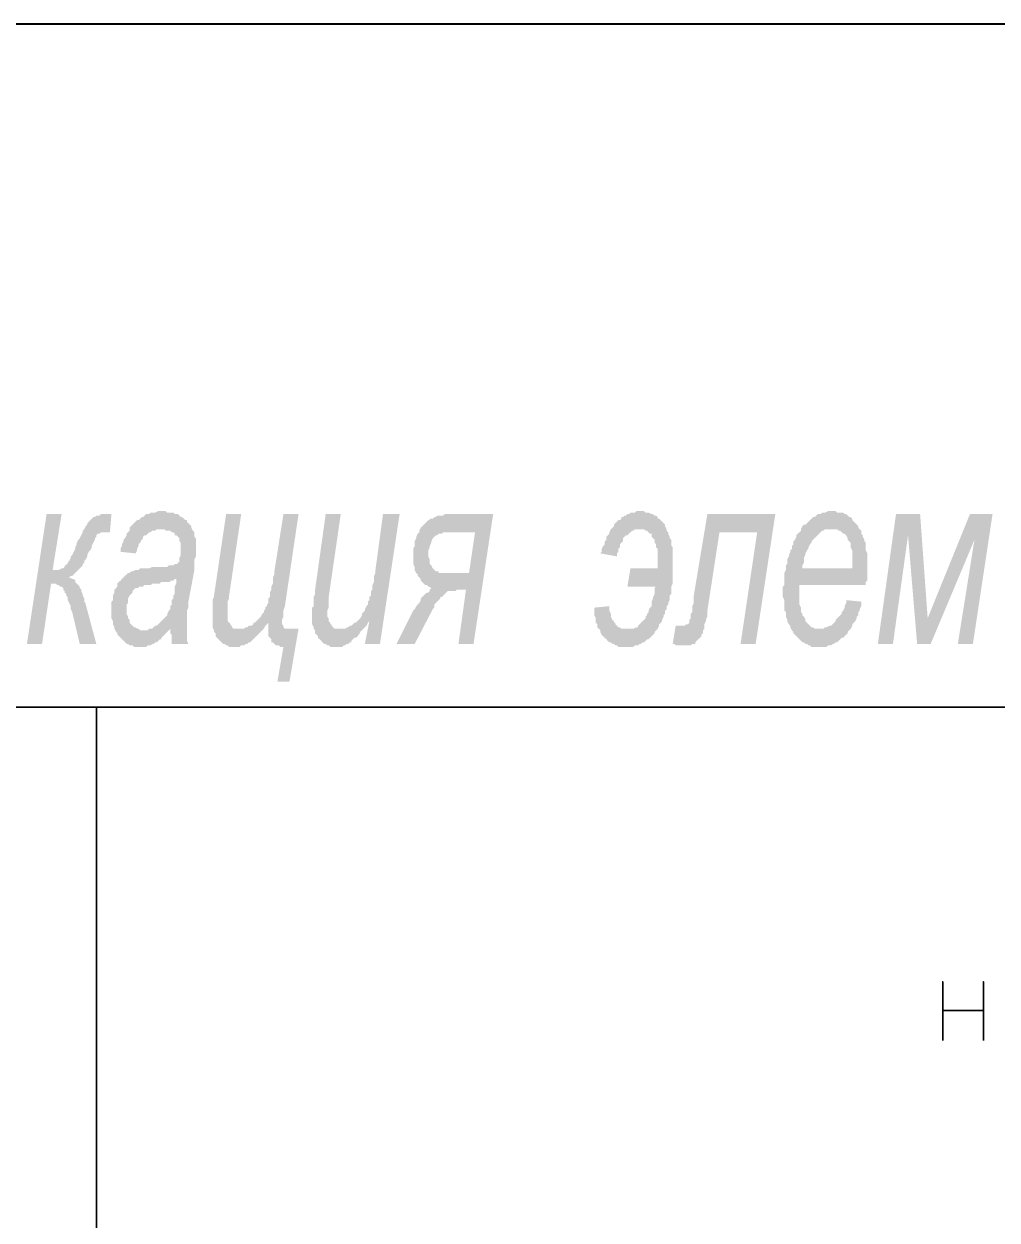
# Model space of a CAD drawing. Header units: millimetres. Extents: x 1372 to 666090, y 1285 to 31551.
# Drawn here: x 626999 to 629689, y 27554 to 30862 of the extents above; entities that cross this region are included whole.
import ezdxf

# ---------------------------------------------------------------- set-up
doc = ezdxf.new("R2010")
doc.units = ezdxf.units.MM
for name, color, linetype in [('PDF _0', 7, 'Continuous'), ('PDF _2D-чертеж - Общий_Ном._пера__21', 7, 'Continuous'), ('PDF _Аннотация - Текст_Ном._пера__1', 7, 'Continuous')]:
    doc.layers.add(name, color=color, linetype=linetype)

msp = doc.modelspace()

# ---------------------------------------------------------------- hatches: boundary and pattern name
at = {"layer": 'PDF _Аннотация - Текст_Ном._пера__1', "transparency": 33554559}
h = msp.add_hatch(color=256, dxfattribs=at)
h.paths.add_polyline_path([(627403.5, 29189), (627399.4, 29184.8), (627395.2, 29180.6), (627391, 29176.4), (627386.8, 29172.3), (627382.7, 29168.1), (627378.5, 29163.9), (627378.5, 29159.8), (627374.3, 29159.8), (627370.2, 29155.6), (627366, 29151.4), (627361.8, 29151.4), (627357.6, 29147.2), (627353.5, 29147.2), (627349.3, 29143.1), (627345.1, 29143.1), (627341, 29143.1), (627336.8, 29138.9), (627328.4, 29138.9), (627324.3, 29138.9), (627320.1, 29138.9), (627320.1, 29138.9), (627311.8, 29138.9), (627307.6, 29138.9), (627303.4, 29138.9), (627299.2, 29143.1), (627295.1, 29143.1), (627290.9, 29143.1), (627286.7, 29147.2), (627282.6, 29147.2), (627278.4, 29151.4), (627274.2, 29155.6), (627270, 29159.8), (627265.9, 29163.9), (627261.7, 29168.1), (627261.7, 29168.1), (627257.5, 29172.3), (627257.5, 29176.4), (627253.4, 29180.6), (627249.2, 29189), (627249.2, 29193.1), (627245, 29201.5), (627245, 29205.6), (627245, 29209.8), (627240.8, 29218.2), (627240.8, 29226.5), (627240.8, 29230.7), (627240.8, 29239), (627240.8, 29243.2), (627240.8, 29251.5), (627240.8, 29255.7), (627240.8, 29264), (627245, 29268.2), (627245, 29276.6), (627245, 29280.7), (627249.2, 29289.1), (627249.2, 29293.2), (627249.2, 29297.4), (627253.4, 29301.6), (627257.5, 29305.8), (627257.5, 29314.1), (627261.7, 29318.3), (627265.9, 29322.4), (627270, 29326.6), (627274.2, 29330.8), (627274.2, 29330.8), (627278.4, 29335), (627282.6, 29339.1), (627286.7, 29343.3), (627290.9, 29343.3), (627295.1, 29347.5), (627299.2, 29347.5), (627307.6, 29351.6), (627311.8, 29351.6), (627315.9, 29351.6), (627315.9, 29351.6), (627320.1, 29355.8), (627324.3, 29355.8), (627328.4, 29355.8), (627332.6, 29355.8), (627336.8, 29355.8), (627341, 29355.8), (627345.1, 29355.8), (627353.5, 29360), (627357.6, 29360), (627366, 29360), (627370.2, 29360), (627374.3, 29360), (627382.7, 29360), (627386.8, 29360), (627395.2, 29360), (627399.4, 29364.2), (627403.5, 29364.2), (627407.7, 29364.2), (627411.9, 29364.2), (627416, 29368.3), (627420.2, 29368.3), (627424.4, 29368.3), (627424.4, 29372.5), (627428.6, 29372.5), (627428.6, 29380.8), (627428.6, 29385), (627432.7, 29393.4), (627432.7, 29401.7), (627432.7, 29405.9), (627432.7, 29410), (627432.7, 29414.2), (627432.7, 29418.4), (627432.7, 29426.7), (627428.6, 29430.9), (627428.6, 29439.2), (627424.4, 29443.4), (627420.2, 29447.6), (627416, 29447.6), (627416, 29451.8), (627411.9, 29455.9), (627407.7, 29455.9), (627403.5, 29460.1), (627399.4, 29460.1), (627391, 29460.1), (627386.8, 29464.3), (627382.7, 29464.3), (627378.5, 29464.3), (627370.2, 29464.3), (627366, 29464.3), (627361.8, 29460.1), (627357.6, 29460.1), (627353.5, 29460.1), (627349.3, 29455.9), (627345.1, 29455.9), (627341, 29451.8), (627336.8, 29447.6), (627332.6, 29447.6), (627328.4, 29443.4), (627328.4, 29439.2), (627324.3, 29435.1), (627320.1, 29426.7), (627315.9, 29422.6), (627315.9, 29418.4), (627311.8, 29410), (627311.8, 29405.9), (627307.6, 29397.5), (627307.6, 29397.5), (627265.9, 29401.7), (627265.9, 29410), (627270, 29418.4), (627270, 29422.6), (627274.2, 29430.9), (627274.2, 29435.1), (627278.4, 29439.2), (627282.6, 29447.6), (627282.6, 29451.8), (627286.7, 29455.9), (627290.9, 29460.1), (627290.9, 29468.4), (627295.1, 29472.6), (627299.2, 29476.8), (627303.4, 29481), (627307.6, 29485.1), (627307.6, 29485.1), (627311.8, 29489.3), (627315.9, 29489.3), (627320.1, 29493.5), (627324.3, 29497.6), (627328.4, 29497.6), (627332.6, 29501.8), (627336.8, 29506), (627341, 29506), (627345.1, 29506), (627349.3, 29510.2), (627353.5, 29510.2), (627357.6, 29510.2), (627361.8, 29510.2), (627370.2, 29514.3), (627374.3, 29514.3), (627378.5, 29514.3), (627378.5, 29514.3), (627386.8, 29514.3), (627391, 29514.3), (627395.2, 29510.2), (627399.4, 29510.2), (627407.7, 29510.2), (627411.9, 29510.2), (627416, 29506), (627420.2, 29506), (627424.4, 29506), (627428.6, 29501.8), (627432.7, 29497.6), (627436.9, 29497.6), (627441.1, 29493.5), (627445.2, 29489.3), (627449.4, 29489.3), (627449.4, 29485.1), (627453.6, 29481), (627457.8, 29476.8), (627461.9, 29472.6), (627461.9, 29468.4), (627466.1, 29460.1), (627470.3, 29455.9), (627470.3, 29451.8), (627470.3, 29443.4), (627474.4, 29439.2), (627474.4, 29430.9), (627474.4, 29426.7), (627474.4, 29418.4), (627474.4, 29414.2), (627474.4, 29405.9), (627474.4, 29401.7), (627474.4, 29393.4), (627474.4, 29389.2), (627470.3, 29380.8), (627470.3, 29372.5), (627470.3, 29368.3), (627470.3, 29360), (627470.3, 29351.6), (627453.6, 29264), (627453.6, 29255.7), (627453.6, 29247.4), (627449.4, 29239), (627449.4, 29234.8), (627449.4, 29226.5), (627449.4, 29218.2), (627449.4, 29214), (627449.4, 29205.6), (627449.4, 29201.5), (627449.4, 29197.3), (627449.4, 29193.1), (627449.4, 29189), (627449.4, 29184.8), (627449.4, 29176.4), (627449.4, 29172.3), (627449.4, 29163.9), (627449.4, 29155.6), (627453.6, 29147.2), (627453.6, 29147.2), (627407.7, 29147.2), (627407.7, 29151.4), (627407.7, 29159.8), (627407.7, 29163.9), (627407.7, 29172.3), (627403.5, 29176.4), (627403.5, 29184.8), (627403.5, 29189)], flags=0)
h.paths.add_polyline_path([(627420.2, 29326.6), (627416, 29326.6), (627411.9, 29322.4), (627407.7, 29322.4), (627403.5, 29322.4), (627403.5, 29318.3), (627399.4, 29318.3), (627395.2, 29318.3), (627391, 29318.3), (627386.8, 29318.3), (627378.5, 29318.3), (627374.3, 29314.1), (627370.2, 29314.1), (627366, 29314.1), (627361.8, 29314.1), (627353.5, 29314.1), (627349.3, 29309.9), (627341, 29309.9), (627336.8, 29309.9), (627332.6, 29309.9), (627328.4, 29305.8), (627324.3, 29305.8), (627320.1, 29305.8), (627315.9, 29305.8), (627315.9, 29301.6), (627315.9, 29301.6), (627307.6, 29301.6), (627303.4, 29297.4), (627299.2, 29293.2), (627299.2, 29289.1), (627295.1, 29284.9), (627290.9, 29280.7), (627290.9, 29280.7), (627286.7, 29272.4), (627286.7, 29268.2), (627286.7, 29259.9), (627282.6, 29255.7), (627282.6, 29247.4), (627282.6, 29243.2), (627282.6, 29239), (627282.6, 29230.7), (627286.7, 29222.3), (627286.7, 29218.2), (627290.9, 29214), (627290.9, 29205.6), (627295.1, 29201.5), (627295.1, 29201.5), (627299.2, 29197.3), (627303.4, 29193.1), (627307.6, 29193.1), (627311.8, 29189), (627315.9, 29189), (627320.1, 29184.8), (627324.3, 29184.8), (627328.4, 29184.8), (627332.6, 29184.8), (627336.8, 29184.8), (627341, 29184.8), (627345.1, 29189), (627349.3, 29189), (627353.5, 29189), (627357.6, 29193.1), (627361.8, 29197.3), (627366, 29197.3), (627370.2, 29201.5), (627370.2, 29201.5), (627374.3, 29205.6), (627378.5, 29209.8), (627382.7, 29214), (627386.8, 29218.2), (627391, 29222.3), (627395.2, 29226.5), (627395.2, 29230.7), (627399.4, 29239), (627403.5, 29243.2), (627403.5, 29247.4), (627403.5, 29251.5), (627407.7, 29255.7), (627407.7, 29259.9), (627407.7, 29268.2), (627411.9, 29272.4), (627411.9, 29280.7), (627416, 29284.9), (627416, 29293.2), (627416, 29301.6), (627416, 29305.8), (627420.2, 29314.1), (627420.2, 29322.4), (627420.2, 29326.6)], flags=0)
for points in [[(628667.5, 29305.8), (628675.8, 29355.8), (628750.9, 29355.8), (628750.9, 29380.8), (628750.9, 29389.2), (628750.9, 29397.5), (628750.9, 29401.7), (628750.9, 29410), (628746.7, 29414.2), (628746.7, 29422.6), (628742.5, 29426.7), (628742.5, 29435.1), (628738.4, 29439.2), (628738.4, 29439.2), (628734.2, 29443.4), (628734.2, 29451.8), (628730, 29451.8), (628725.9, 29455.9), (628721.7, 29460.1), (628717.5, 29460.1), (628713.3, 29464.3), (628709.2, 29464.3), (628705, 29464.3), (628700.8, 29464.3), (628696.7, 29464.3), (628692.5, 29464.3), (628688.3, 29464.3), (628684.1, 29460.1), (628680, 29460.1), (628675.8, 29455.9), (628675.8, 29455.9), (628671.6, 29451.8), (628667.5, 29447.6), (628663.3, 29447.6), (628659.1, 29443.4), (628654.9, 29439.2), (628654.9, 29430.9), (628650.8, 29426.7), (628646.6, 29422.6), (628646.6, 29414.2), (628642.4, 29410), (628642.4, 29401.7), (628638.3, 29397.5), (628638.3, 29389.2), (628592.4, 29397.5), (628596.5, 29401.7), (628596.5, 29410), (628600.7, 29418.4), (628604.9, 29422.6), (628604.9, 29430.9), (628609.1, 29435.1), (628609.1, 29443.4), (628613.2, 29447.6), (628617.4, 29451.8), (628617.4, 29455.9), (628621.6, 29464.3), (628625.7, 29468.4), (628629.9, 29472.6), (628629.9, 29476.8), (628634.1, 29481), (628638.3, 29485.1), (628642.4, 29489.3), (628646.6, 29489.3), (628650.8, 29493.5), (628650.8, 29497.6), (628654.9, 29497.6), (628659.1, 29501.8), (628663.3, 29501.8), (628667.5, 29506), (628671.6, 29506), (628675.8, 29510.2), (628680, 29510.2), (628684.1, 29510.2), (628688.3, 29510.2), (628692.5, 29514.3), (628696.7, 29514.3), (628700.8, 29514.3), (628700.8, 29514.3), (628709.2, 29514.3), (628713.3, 29514.3), (628717.5, 29510.2), (628721.7, 29510.2), (628725.9, 29510.2), (628734.2, 29506), (628738.4, 29506), (628742.5, 29501.8), (628746.7, 29501.8), (628750.9, 29497.6), (628750.9, 29493.5), (628755.1, 29493.5), (628759.2, 29489.3), (628763.4, 29485.1), (628767.6, 29481), (628771.7, 29476.8), (628771.7, 29472.6), (628775.9, 29464.3), (628775.9, 29460.1), (628780.1, 29455.9), (628780.1, 29451.8), (628784.3, 29443.4), (628784.3, 29439.2), (628788.4, 29435.1), (628788.4, 29426.7), (628788.4, 29418.4), (628792.6, 29414.2), (628792.6, 29405.9), (628792.6, 29401.7), (628792.6, 29393.4), (628792.6, 29385), (628792.6, 29376.7), (628792.6, 29368.3), (628792.6, 29368.3), (628792.6, 29364.2), (628792.6, 29355.8), (628792.6, 29347.5), (628792.6, 29339.1), (628792.6, 29335), (628792.6, 29326.6), (628792.6, 29318.3), (628792.6, 29314.1), (628788.4, 29305.8), (628788.4, 29301.6), (628788.4, 29293.2), (628788.4, 29284.9), (628784.3, 29280.7), (628784.3, 29272.4), (628784.3, 29268.2), (628780.1, 29259.9), (628780.1, 29255.7), (628775.9, 29251.5), (628775.9, 29243.2), (628771.7, 29239), (628771.7, 29230.7), (628767.6, 29226.5), (628767.6, 29222.3), (628763.4, 29214), (628763.4, 29209.8), (628759.2, 29205.6), (628755.1, 29201.5), (628755.1, 29197.3), (628750.9, 29189), (628746.7, 29184.8), (628742.5, 29180.6), (628742.5, 29176.4), (628738.4, 29172.3), (628734.2, 29168.1), (628730, 29163.9), (628725.9, 29159.8), (628721.7, 29159.8), (628717.5, 29155.6), (628713.3, 29151.4), (628709.2, 29151.4), (628705, 29147.2), (628700.8, 29147.2), (628696.7, 29143.1), (628692.5, 29143.1), (628688.3, 29143.1), (628684.1, 29138.9), (628680, 29138.9), (628675.8, 29138.9), (628667.5, 29138.9), (628663.3, 29138.9), (628663.3, 29138.9), (628659.1, 29138.9), (628654.9, 29138.9), (628646.6, 29138.9), (628642.4, 29138.9), (628638.3, 29143.1), (628634.1, 29143.1), (628629.9, 29147.2), (628625.7, 29147.2), (628621.6, 29151.4), (628617.4, 29151.4), (628613.2, 29155.6), (628609.1, 29159.8), (628604.9, 29163.9), (628600.7, 29168.1), (628600.7, 29168.1), (628596.5, 29172.3), (628592.4, 29180.6), (628592.4, 29184.8), (628588.2, 29189), (628584, 29193.1), (628584, 29201.5), (628579.9, 29205.6), (628579.9, 29214), (628579.9, 29218.2), (628575.7, 29226.5), (628575.7, 29230.7), (628575.7, 29239), (628575.7, 29243.2), (628575.7, 29247.4), (628617.4, 29251.5), (628617.4, 29247.4), (628617.4, 29239), (628621.6, 29230.7), (628621.6, 29226.5), (628621.6, 29222.3), (628625.7, 29214), (628629.9, 29209.8), (628629.9, 29205.6), (628634.1, 29205.6), (628634.1, 29201.5), (628638.3, 29197.3), (628642.4, 29193.1), (628646.6, 29193.1), (628650.8, 29189), (628659.1, 29189), (628663.3, 29189), (628667.5, 29189), (628667.5, 29189), (628671.6, 29189), (628675.8, 29189), (628680, 29189), (628684.1, 29189), (628692.5, 29193.1), (628696.7, 29193.1), (628696.7, 29197.3), (628700.8, 29201.5), (628705, 29205.6), (628709.2, 29209.8), (628713.3, 29214), (628717.5, 29218.2), (628717.5, 29222.3), (628721.7, 29226.5), (628721.7, 29230.7), (628725.9, 29234.8), (628725.9, 29239), (628730, 29247.4), (628734.2, 29251.5), (628734.2, 29259.9), (628734.2, 29264), (628738.4, 29272.4), (628738.4, 29276.6), (628742.5, 29284.9), (628742.5, 29293.2), (628742.5, 29301.6), (628746.7, 29305.8)], [(627061.5, 29506), (627103.2, 29506), (627078.2, 29351.6), (627086.5, 29351.6), (627090.7, 29351.6), (627094.8, 29351.6), (627103.2, 29355.8), (627107.4, 29355.8), (627111.5, 29360), (627111.5, 29364.2), (627115.7, 29364.2), (627115.7, 29368.3), (627119.9, 29368.3), (627119.9, 29372.5), (627124, 29376.7), (627128.2, 29385), (627128.2, 29389.2), (627132.4, 29393.4), (627136.6, 29401.7), (627140.7, 29410), (627140.7, 29414.2), (627144.9, 29422.6), (627144.9, 29426.7), (627149.1, 29435.1), (627153.2, 29439.2), (627157.4, 29447.6), (627161.6, 29455.9), (627161.6, 29460.1), (627165.8, 29464.3), (627169.9, 29472.6), (627174.1, 29476.8), (627174.1, 29481), (627178.3, 29485.1), (627178.3, 29485.1), (627182.4, 29489.3), (627182.4, 29489.3), (627186.6, 29493.5), (627190.8, 29497.6), (627195, 29497.6), (627199.1, 29501.8), (627203.3, 29501.8), (627207.5, 29501.8), (627211.6, 29506), (627220, 29506), (627224.2, 29506), (627240.8, 29506), (627236.7, 29455.9), (627224.2, 29455.9), (627220, 29455.9), (627211.6, 29455.9), (627207.5, 29451.8), (627203.3, 29451.8), (627203.3, 29451.8), (627199.1, 29447.6), (627199.1, 29443.4), (627195, 29439.2), (627195, 29435.1), (627190.8, 29426.7), (627186.6, 29418.4), (627186.6, 29414.2), (627182.4, 29405.9), (627178.3, 29401.7), (627174.1, 29393.4), (627174.1, 29389.2), (627169.9, 29380.8), (627165.8, 29376.7), (627165.8, 29372.5), (627161.6, 29368.3), (627161.6, 29364.2), (627157.4, 29360), (627157.4, 29360), (627153.2, 29355.8), (627149.1, 29351.6), (627144.9, 29347.5), (627140.7, 29343.3), (627136.6, 29339.1), (627132.4, 29335), (627128.2, 29335), (627124, 29330.8), (627132.4, 29326.6), (627136.6, 29326.6), (627140.7, 29322.4), (627140.7, 29318.3), (627144.9, 29314.1), (627149.1, 29309.9), (627153.2, 29305.8), (627153.2, 29301.6), (627157.4, 29297.4), (627157.4, 29293.2), (627161.6, 29284.9), (627161.6, 29280.7), (627165.8, 29272.4), (627165.8, 29264), (627169.9, 29259.9), (627169.9, 29255.7), (627199.1, 29147.2), (627153.2, 29147.2), (627132.4, 29234.8), (627128.2, 29243.2), (627128.2, 29251.5), (627124, 29259.9), (627119.9, 29268.2), (627119.9, 29276.6), (627115.7, 29280.7), (627115.7, 29284.9), (627111.5, 29289.1), (627111.5, 29293.2), (627107.4, 29297.4), (627107.4, 29301.6), (627103.2, 29305.8), (627099, 29305.8), (627094.8, 29309.9), (627090.7, 29309.9), (627086.5, 29314.1), (627082.3, 29314.1), (627078.2, 29314.1), (627074, 29314.1), (627049, 29147.2), (627007.2, 29147.2)], [(627557.9, 29506), (627599.6, 29506), (627566.2, 29280.7), (627566.2, 29272.4), (627562, 29264), (627562, 29259.9), (627562, 29251.5), (627562, 29243.2), (627562, 29239), (627562, 29234.8), (627562, 29230.7), (627562, 29222.3), (627562, 29214), (627562, 29209.8), (627566.2, 29205.6), (627570.4, 29201.5), (627570.4, 29197.3), (627574.6, 29197.3), (627574.6, 29193.1), (627578.7, 29189), (627587.1, 29189), (627591.2, 29189), (627595.4, 29189), (627599.6, 29189), (627603.8, 29189), (627607.9, 29189), (627612.1, 29193.1), (627616.3, 29193.1), (627620.4, 29197.3), (627628.8, 29197.3), (627633, 29201.5), (627633, 29205.6), (627637.1, 29205.6), (627641.3, 29209.8), (627645.5, 29214), (627649.6, 29218.2), (627653.8, 29222.3), (627658, 29230.7), (627662.2, 29234.8), (627662.2, 29239), (627666.3, 29243.2), (627666.3, 29243.2), (627666.3, 29247.4), (627670.5, 29251.5), (627670.5, 29255.7), (627674.7, 29259.9), (627674.7, 29268.2), (627674.7, 29272.4), (627678.8, 29276.6), (627678.8, 29284.9), (627678.8, 29289.1), (627683, 29297.4), (627683, 29305.8), (627687.2, 29314.1), (627687.2, 29322.4), (627687.2, 29330.8), (627691.3, 29339.1), (627691.3, 29347.5), (627716.4, 29506), (627758.1, 29506), (627720.5, 29251.5), (627716.4, 29239), (627716.4, 29230.7), (627716.4, 29222.3), (627712.2, 29214), (627712.2, 29209.8), (627712.2, 29209.8), (627712.2, 29205.6), (627712.2, 29201.5), (627716.4, 29197.3), (627716.4, 29193.1), (627720.5, 29189), (627724.7, 29189), (627728.9, 29189), (627758.1, 29189), (627733.1, 29043), (627699.7, 29043), (627716.4, 29138.9), (627708, 29138.9), (627703.9, 29143.1), (627699.7, 29143.1), (627695.5, 29143.1), (627691.3, 29147.2), (627687.2, 29151.4), (627683, 29151.4), (627683, 29159.8), (627678.8, 29163.9), (627674.7, 29168.1), (627674.7, 29172.3), (627674.7, 29180.6), (627674.7, 29189), (627674.7, 29193.1), (627674.7, 29197.3), (627674.7, 29205.6), (627674.7, 29205.6), (627666.3, 29197.3), (627662.2, 29189), (627658, 29184.8), (627653.8, 29180.6), (627649.6, 29176.4), (627645.5, 29172.3), (627641.3, 29168.1), (627637.1, 29163.9), (627633, 29159.8), (627628.8, 29155.6), (627624.6, 29151.4), (627620.4, 29151.4), (627616.3, 29147.2), (627612.1, 29147.2), (627607.9, 29143.1), (627603.8, 29143.1), (627599.6, 29143.1), (627595.4, 29138.9), (627591.2, 29138.9), (627587.1, 29138.9), (627582.9, 29138.9), (627582.9, 29138.9), (627574.6, 29138.9), (627570.4, 29138.9), (627566.2, 29138.9), (627562, 29143.1), (627557.9, 29143.1), (627553.7, 29147.2), (627549.5, 29147.2), (627545.4, 29151.4), (627541.2, 29155.6), (627537, 29159.8), (627537, 29159.8), (627532.8, 29163.9), (627528.7, 29168.1), (627528.7, 29176.4), (627524.5, 29180.6), (627524.5, 29184.8), (627520.3, 29193.1), (627520.3, 29197.3), (627520.3, 29205.6), (627520.3, 29214), (627520.3, 29218.2), (627520.3, 29222.3), (627520.3, 29230.7), (627520.3, 29234.8), (627520.3, 29239), (627520.3, 29247.4), (627520.3, 29255.7), (627520.3, 29264), (627520.3, 29268.2), (627524.5, 29276.6), (627524.5, 29280.7)], [(627954.1, 29209.8), (627950, 29205.6), (627945.8, 29197.3), (627941.6, 29193.1), (627937.5, 29189), (627933.3, 29184.8), (627929.1, 29180.6), (627924.9, 29172.3), (627920.8, 29168.1), (627916.6, 29163.9), (627912.4, 29163.9), (627908.3, 29159.8), (627904.1, 29155.6), (627904.1, 29151.4), (627899.9, 29151.4), (627895.7, 29147.2), (627891.6, 29147.2), (627887.4, 29143.1), (627883.2, 29143.1), (627879.1, 29138.9), (627874.9, 29138.9), (627870.7, 29138.9), (627866.5, 29138.9), (627862.4, 29138.9), (627862.4, 29138.9), (627854, 29138.9), (627849.9, 29138.9), (627845.7, 29138.9), (627841.5, 29143.1), (627837.3, 29143.1), (627833.2, 29147.2), (627829, 29147.2), (627824.8, 29151.4), (627820.7, 29155.6), (627816.5, 29159.8), (627812.3, 29163.9), (627812.3, 29168.1), (627808.1, 29172.3), (627804, 29176.4), (627804, 29184.8), (627799.8, 29189), (627799.8, 29193.1), (627795.6, 29201.5), (627795.6, 29209.8), (627795.6, 29214), (627795.6, 29222.3), (627795.6, 29226.5), (627795.6, 29230.7), (627795.6, 29234.8), (627795.6, 29239), (627795.6, 29247.4), (627799.8, 29251.5), (627799.8, 29259.9), (627799.8, 29268.2), (627799.8, 29276.6), (627804, 29284.9), (627804, 29293.2), (627804, 29297.4), (627833.2, 29506), (627874.9, 29506), (627841.5, 29276.6), (627841.5, 29268.2), (627841.5, 29259.9), (627841.5, 29251.5), (627841.5, 29247.4), (627837.3, 29239), (627837.3, 29234.8), (627837.3, 29230.7), (627837.3, 29222.3), (627841.5, 29218.2), (627841.5, 29209.8), (627845.7, 29205.6), (627845.7, 29201.5), (627849.9, 29201.5), (627849.9, 29197.3), (627854, 29193.1), (627858.2, 29189), (627862.4, 29189), (627870.7, 29189), (627874.9, 29189), (627879.1, 29189), (627883.2, 29189), (627887.4, 29189), (627891.6, 29193.1), (627895.7, 29193.1), (627899.9, 29197.3), (627904.1, 29197.3), (627908.3, 29201.5), (627912.4, 29205.6), (627916.6, 29205.6), (627920.8, 29209.8), (627924.9, 29214), (627929.1, 29218.2), (627933.3, 29226.5), (627933.3, 29230.7), (627937.5, 29234.8), (627941.6, 29239), (627941.6, 29243.2), (627945.8, 29251.5), (627950, 29255.7), (627950, 29264), (627954.1, 29268.2), (627954.1, 29276.6), (627958.3, 29280.7), (627958.3, 29284.9), (627958.3, 29289.1), (627958.3, 29293.2), (627962.5, 29297.4), (627962.5, 29305.8), (627962.5, 29309.9), (627966.7, 29318.3), (627966.7, 29326.6), (627966.7, 29335), (627970.8, 29343.3), (627970.8, 29351.6), (627991.7, 29506), (628037.6, 29506), (627983.3, 29147.2), (627941.6, 29147.2)], [(628888.5, 29506), (629076.3, 29506), (629022, 29147.2), (628980.3, 29147.2), (629026.2, 29455.9), (628921.9, 29455.9), (628888.5, 29239), (628888.5, 29230.7), (628888.5, 29222.3), (628884.4, 29214), (628884.4, 29209.8), (628880.2, 29201.5), (628880.2, 29193.1), (628880.2, 29189), (628876, 29184.8), (628876, 29176.4), (628871.9, 29172.3), (628871.9, 29168.1), (628867.7, 29163.9), (628867.7, 29163.9), (628863.5, 29159.8), (628859.3, 29155.6), (628855.2, 29151.4), (628855.2, 29147.2), (628846.8, 29147.2), (628842.7, 29143.1), (628838.5, 29143.1), (628834.3, 29143.1), (628830.1, 29143.1), (628830.1, 29143.1), (628826, 29143.1), (628821.8, 29143.1), (628817.6, 29143.1), (628813.5, 29143.1), (628805.1, 29143.1), (628800.9, 29143.1), (628796.8, 29147.2), (628792.6, 29147.2), (628800.9, 29197.3), (628805.1, 29197.3), (628809.3, 29197.3), (628813.5, 29197.3), (628817.6, 29197.3), (628821.8, 29197.3), (628826, 29197.3), (628830.1, 29201.5), (628834.3, 29201.5), (628838.5, 29205.6), (628838.5, 29209.8), (628838.5, 29209.8), (628838.5, 29214), (628842.7, 29218.2), (628842.7, 29222.3), (628842.7, 29230.7), (628846.8, 29234.8), (628846.8, 29243.2), (628846.8, 29251.5), (628851, 29259.9), (628851, 29268.2), (628851, 29280.7)], [(629410, 29506), (629476.7, 29506), (629497.6, 29218.2), (629614.4, 29506), (629676.9, 29506), (629622.7, 29147.2), (629581, 29147.2), (629626.9, 29435.1), (629505.9, 29147.2), (629468.4, 29147.2), (629443.3, 29447.6), (629401.6, 29147.2), (629359.9, 29147.2)]]:
    msp.add_hatch(color=256, dxfattribs=at).paths.add_polyline_path(points)
h = msp.add_hatch(color=256, dxfattribs=at)
h.paths.add_polyline_path([(629272.3, 29268.2), (629314, 29264), (629314, 29255.7), (629314, 29251.5), (629309.8, 29243.2), (629309.8, 29239), (629305.7, 29234.8), (629305.7, 29226.5), (629301.5, 29222.3), (629301.5, 29218.2), (629297.3, 29209.8), (629293.2, 29205.6), (629289, 29201.5), (629289, 29197.3), (629284.8, 29189), (629280.7, 29184.8), (629276.5, 29180.6), (629276.5, 29176.4), (629272.3, 29172.3), (629268.1, 29168.1), (629264, 29163.9), (629259.8, 29163.9), (629255.6, 29159.8), (629251.5, 29155.6), (629247.3, 29151.4), (629243.1, 29151.4), (629238.9, 29147.2), (629234.8, 29147.2), (629230.6, 29143.1), (629226.4, 29143.1), (629222.3, 29143.1), (629218.1, 29138.9), (629209.7, 29138.9), (629205.6, 29138.9), (629201.4, 29138.9), (629197.2, 29138.9), (629193.1, 29138.9), (629188.9, 29138.9), (629184.7, 29138.9), (629176.4, 29138.9), (629172.2, 29143.1), (629168, 29143.1), (629163.9, 29147.2), (629159.7, 29147.2), (629155.5, 29151.4), (629151.3, 29151.4), (629147.2, 29155.6), (629147.2, 29155.6), (629143, 29159.8), (629138.8, 29163.9), (629134.7, 29168.1), (629130.5, 29172.3), (629126.3, 29176.4), (629126.3, 29180.6), (629122.1, 29184.8), (629118, 29193.1), (629118, 29197.3), (629113.8, 29201.5), (629109.6, 29209.8), (629109.6, 29209.8), (629109.6, 29214), (629105.5, 29222.3), (629105.5, 29226.5), (629105.5, 29234.8), (629101.3, 29239), (629101.3, 29247.4), (629101.3, 29255.7), (629101.3, 29259.9), (629101.3, 29268.2), (629097.1, 29276.6), (629097.1, 29280.7), (629097.1, 29289.1), (629097.1, 29289.1), (629097.1, 29297.4), (629097.1, 29305.8), (629101.3, 29309.9), (629101.3, 29318.3), (629101.3, 29322.4), (629101.3, 29330.8), (629101.3, 29335), (629101.3, 29343.3), (629105.5, 29351.6), (629105.5, 29355.8), (629105.5, 29364.2), (629109.6, 29368.3), (629109.6, 29376.7), (629109.6, 29380.8), (629113.8, 29389.2), (629113.8, 29393.4), (629118, 29401.7), (629118, 29405.9), (629122.1, 29410), (629122.1, 29418.4), (629126.3, 29422.6), (629126.3, 29430.9), (629130.5, 29435.1), (629134.7, 29443.4), (629134.7, 29447.6), (629138.8, 29451.8), (629143, 29455.9), (629147.2, 29460.1), (629147.2, 29464.3), (629151.3, 29472.6), (629155.5, 29476.8), (629159.7, 29476.8), (629163.9, 29481), (629168, 29485.1), (629168, 29485.1), (629172.2, 29489.3), (629176.4, 29493.5), (629180.5, 29497.6), (629184.7, 29497.6), (629188.9, 29501.8), (629193.1, 29506), (629197.2, 29506), (629201.4, 29506), (629205.6, 29510.2), (629209.7, 29510.2), (629213.9, 29510.2), (629222.3, 29514.3), (629226.4, 29514.3), (629230.6, 29514.3), (629230.6, 29514.3), (629238.9, 29514.3), (629243.1, 29514.3), (629247.3, 29510.2), (629251.5, 29510.2), (629255.6, 29510.2), (629264, 29510.2), (629268.1, 29506), (629272.3, 29506), (629276.5, 29501.8), (629280.7, 29497.6), (629284.8, 29497.6), (629289, 29493.5), (629289, 29489.3), (629293.2, 29485.1), (629297.3, 29481), (629301.5, 29476.8), (629305.7, 29472.6), (629305.7, 29468.4), (629309.8, 29464.3), (629314, 29460.1), (629314, 29451.8), (629318.2, 29447.6), (629318.2, 29443.4), (629322.4, 29435.1), (629322.4, 29430.9), (629326.5, 29426.7), (629326.5, 29418.4), (629326.5, 29414.2), (629326.5, 29405.9), (629330.7, 29397.5), (629330.7, 29393.4), (629330.7, 29385), (629330.7, 29376.7), (629330.7, 29368.3), (629330.7, 29364.2), (629330.7, 29355.8), (629330.7, 29351.6), (629330.7, 29343.3), (629330.7, 29339.1), (629330.7, 29330.8), (629330.7, 29322.4), (629326.5, 29318.3), (629326.5, 29309.9), (629143, 29309.9), (629143, 29301.6), (629143, 29297.4), (629143, 29293.2), (629143, 29284.9), (629143, 29276.6), (629143, 29268.2), (629143, 29259.9), (629143, 29255.7), (629147.2, 29247.4), (629147.2, 29243.2), (629147.2, 29234.8), (629151.3, 29230.7), (629151.3, 29226.5), (629155.5, 29222.3), (629159.7, 29214), (629159.7, 29214), (629159.7, 29209.8), (629163.9, 29205.6), (629168, 29201.5), (629172.2, 29197.3), (629176.4, 29193.1), (629180.5, 29193.1), (629184.7, 29189), (629188.9, 29189), (629193.1, 29189), (629197.2, 29189), (629201.4, 29189), (629205.6, 29189), (629209.7, 29189), (629213.9, 29193.1), (629218.1, 29193.1), (629226.4, 29197.3), (629230.6, 29197.3), (629234.8, 29201.5), (629238.9, 29205.6), (629243.1, 29209.8), (629243.1, 29214), (629247.3, 29218.2), (629251.5, 29222.3), (629255.6, 29226.5), (629259.8, 29230.7), (629259.8, 29234.8), (629264, 29239), (629268.1, 29247.4), (629268.1, 29251.5), (629272.3, 29259.9), (629272.3, 29264), (629272.3, 29268.2)], flags=0)
h.paths.add_polyline_path([(629151.3, 29355.8), (629289, 29355.8), (629289, 29364.2), (629289, 29372.5), (629289, 29376.7), (629289, 29385), (629289, 29393.4), (629289, 29401.7), (629289, 29405.9), (629284.8, 29414.2), (629284.8, 29418.4), (629284.8, 29426.7), (629280.7, 29430.9), (629276.5, 29435.1), (629276.5, 29439.2), (629276.5, 29439.2), (629272.3, 29447.6), (629268.1, 29451.8), (629264, 29451.8), (629259.8, 29455.9), (629255.6, 29460.1), (629251.5, 29460.1), (629247.3, 29464.3), (629243.1, 29464.3), (629238.9, 29464.3), (629234.8, 29464.3), (629230.6, 29464.3), (629222.3, 29464.3), (629218.1, 29464.3), (629213.9, 29464.3), (629209.7, 29460.1), (629205.6, 29460.1), (629201.4, 29455.9), (629197.2, 29451.8), (629193.1, 29447.6), (629188.9, 29443.4), (629184.7, 29439.2), (629184.7, 29439.2), (629180.5, 29435.1), (629176.4, 29430.9), (629176.4, 29426.7), (629172.2, 29422.6), (629168, 29414.2), (629168, 29410), (629163.9, 29405.9), (629159.7, 29397.5), (629159.7, 29393.4), (629155.5, 29385), (629155.5, 29380.8), (629155.5, 29372.5), (629151.3, 29364.2), (629151.3, 29360), (629151.3, 29355.8)], flags=0)
h = msp.add_hatch(color=256, dxfattribs=at)
h.paths.add_polyline_path([(628296.2, 29506), (628242, 29147.2), (628200.3, 29147.2), (628221.1, 29297.4), (628208.6, 29297.4), (628200.3, 29297.4), (628196.1, 29297.4), (628191.9, 29293.2), (628183.6, 29293.2), (628179.4, 29293.2), (628175.2, 29293.2), (628175.2, 29293.2), (628175.2, 29293.2), (628171.1, 29293.2), (628166.9, 29289.1), (628162.7, 29284.9), (628158.5, 29280.7), (628154.4, 29276.6), (628150.2, 29276.6), (628150.2, 29272.4), (628146, 29268.2), (628141.9, 29264), (628137.7, 29259.9), (628133.5, 29255.7), (628133.5, 29247.4), (628129.3, 29243.2), (628129.3, 29243.2), (628079.3, 29147.2), (628029.2, 29147.2), (628075.1, 29239), (628079.3, 29243.2), (628083.5, 29251.5), (628087.6, 29255.7), (628091.8, 29259.9), (628096, 29268.2), (628096, 29272.4), (628100.1, 29276.6), (628104.3, 29280.7), (628108.5, 29284.9), (628112.7, 29289.1), (628116.8, 29289.1), (628121, 29293.2), (628121, 29297.4), (628125.2, 29301.6), (628129.3, 29301.6), (628125.2, 29301.6), (628116.8, 29305.8), (628112.7, 29309.9), (628108.5, 29309.9), (628104.3, 29314.1), (628100.1, 29318.3), (628096, 29322.4), (628096, 29326.6), (628091.8, 29330.8), (628087.6, 29335), (628087.6, 29339.1), (628083.5, 29343.3), (628079.3, 29351.6), (628079.3, 29355.8), (628079.3, 29360), (628075.1, 29368.3), (628075.1, 29376.7), (628075.1, 29380.8), (628075.1, 29389.2), (628075.1, 29393.4), (628075.1, 29397.5), (628075.1, 29405.9), (628075.1, 29410), (628079.3, 29418.4), (628079.3, 29426.7), (628079.3, 29430.9), (628083.5, 29439.2), (628083.5, 29443.4), (628087.6, 29451.8), (628087.6, 29451.8), (628091.8, 29455.9), (628091.8, 29460.1), (628096, 29468.4), (628100.1, 29472.6), (628104.3, 29476.8), (628108.5, 29481), (628112.7, 29485.1), (628116.8, 29489.3), (628121, 29489.3), (628121, 29493.5), (628125.2, 29493.5), (628129.3, 29493.5), (628133.5, 29497.6), (628133.5, 29497.6), (628137.7, 29497.6), (628141.9, 29501.8), (628150.2, 29501.8), (628154.4, 29501.8), (628158.5, 29501.8), (628162.7, 29506), (628171.1, 29506), (628175.2, 29506), (628179.4, 29506), (628187.7, 29506), (628187.7, 29506)], flags=0)
h.paths.add_polyline_path([(628246.1, 29455.9), (628187.7, 29455.9), (628183.6, 29455.9), (628175.2, 29455.9), (628166.9, 29455.9), (628162.7, 29455.9), (628158.5, 29455.9), (628154.4, 29451.8), (628150.2, 29451.8), (628146, 29451.8), (628141.9, 29447.6), (628137.7, 29447.6), (628133.5, 29443.4), (628133.5, 29443.4), (628129.3, 29439.2), (628129.3, 29439.2), (628125.2, 29430.9), (628125.2, 29426.7), (628121, 29418.4), (628121, 29414.2), (628116.8, 29405.9), (628116.8, 29401.7), (628116.8, 29397.5), (628116.8, 29389.2), (628121, 29380.8), (628121, 29376.7), (628121, 29368.3), (628125.2, 29364.2), (628125.2, 29364.2), (628129.3, 29355.8), (628133.5, 29351.6), (628137.7, 29347.5), (628137.7, 29347.5), (628141.9, 29347.5), (628146, 29347.5), (628146, 29343.3), (628150.2, 29343.3), (628158.5, 29343.3), (628162.7, 29343.3), (628166.9, 29343.3), (628171.1, 29343.3), (628229.5, 29343.3)], flags=0)

# ---------------------------------------------------------------- linework, layer by layer
at = {"layer": 'PDF _0', "lineweight": 35}
for points in [[(619774, 19565.6), (638090.6, 19565.6), (619774, 19565.6), (619774, 28972), (638090.6, 28972)], [(627199.1, 28972), (627199.1, 19565.6)], [(629539.3, 28050.2), (629539.3, 28212.9), (629539.3, 28133.6), (629651.9, 28133.6), (629651.9, 28212.9), (629651.9, 28050.2)]]:
    msp.add_lwpolyline(points, dxfattribs=at)
at = {"layer": 'PDF _2D-чертеж - Общий_Ном._пера__21', "lineweight": 40}
msp.add_lwpolyline([(598979.7, 30861.7), (638090.6, 30861.7), (638090.6, 2742.3), (598979.7, 2742.3)], close=True, dxfattribs=at)

doc.saveas('drawing.dxf')
